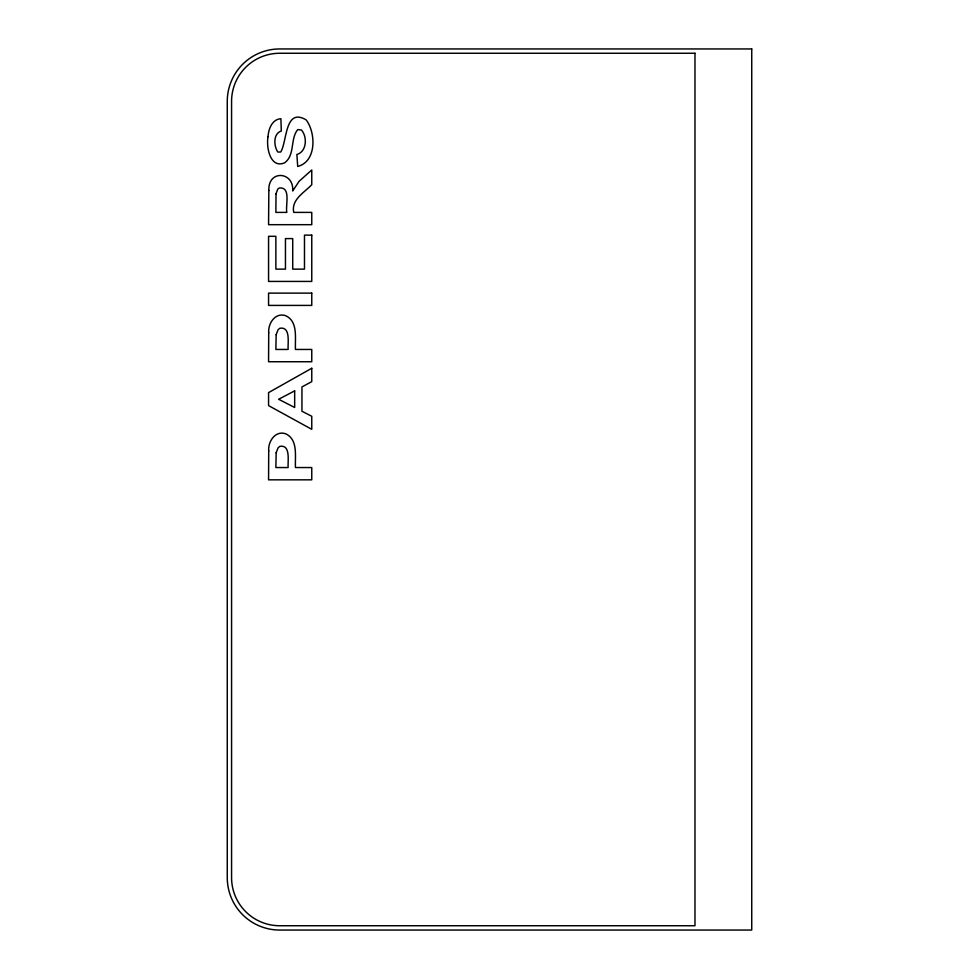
<?xml version="1.0" encoding="UTF-8"?>
<svg xmlns="http://www.w3.org/2000/svg" width="979" height="979" viewBox="0 0 979 979"><rect width="100%" height="100%" fill="white"/><g stroke="black" fill="none" stroke-linecap="round" stroke-linejoin="round"><path stroke-width="1.47" d="M268.723 332.774L268.564 361.74L311.763 361.74L311.763 349.454L295.462 349.454C294.863 338.22 298.35 321.369 285.513 315.642C275.234 312.252 267.867 323.572 268.723 332.774M268.723 450.854L268.564 479.832L311.763 479.832L311.763 467.546L295.462 467.546C294.863 456.312 298.35 439.461 285.513 433.721C275.234 430.344 267.867 441.664 268.723 450.854M276.017 193.842L275.87 212.394L286.835 212.394C285.232 205.663 291.412 186.659 279.26 187.992L277.706 189.216L276.017 193.842M268.846 190.403L268.564 224.68L311.763 224.68L311.763 212.394L293.724 212.394C291.057 199.459 304.322 192.655 311.763 184.676L311.763 169.979L299.06 181.36L292.697 190.978C294.19 171.411 267.94 169.477 268.846 190.403M276.164 334.683L275.87 349.454L288.132 349.454C287.642 343.017 290.885 326.301 279.823 328.271L278.073 329.739L276.164 334.683M276.164 452.763L275.87 467.546L288.132 467.546C287.642 461.109 290.885 444.393 279.823 446.363L278.073 447.831L276.164 452.763M268.05 136.668C266.068 146.862 270.069 168.963 284.608 162.844C295.291 155.086 290.004 138.724 297.787 129.583L301.446 130.011C307.467 136.766 306.855 151.684 296.882 154.498L297.702 166.454C316.792 161.572 315.948 132.679 306.133 119.879C284.681 107.176 287.214 141.698 280.704 152.051L277.779 152.014C273.79 146.079 272.982 133.658 281.291 131.002L280.912 118.716C272.076 119.242 268.466 129.106 268.05 136.668M311.763 368.263L268.564 392.616L268.564 405.612L311.763 429.316L311.763 416.283L301.948 411.253L301.948 386.938L311.763 381.626L311.763 368.263M294.667 390.878L278.636 399.261L294.667 407.484L294.667 390.878M751.737 48.95L279.713 48.95A52.45 52.45 0 0 0 227.263 101.4L227.263 877.6A52.45 52.45 0 0 0 279.713 930.05L751.737 930.05L751.737 48.95M694.98 53.258L279.713 53.258A48.142 48.142 0 0 0 231.57 101.4L231.57 877.6A48.142 48.142 0 0 0 279.713 925.742L694.98 925.742L694.98 53.258M311.763 235.144L304.481 235.144L304.481 269.139L292.721 269.139L292.721 238.595L285.452 238.595L285.452 269.139L275.87 269.139L275.87 236.306L268.564 236.306L268.564 281.426L311.763 281.426L311.763 235.144M311.763 293.125L268.564 293.125L268.564 305.411L311.763 305.411L311.763 293.125"/></g></svg>
